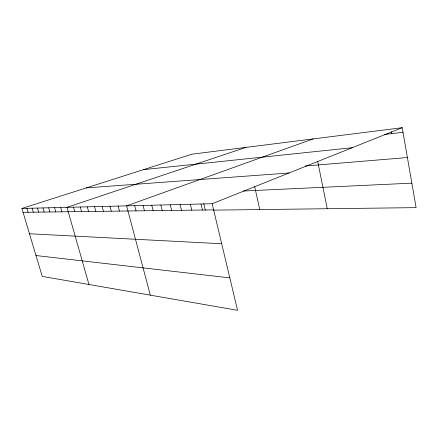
<?xml version="1.0" encoding="UTF-8"?>
<svg xmlns="http://www.w3.org/2000/svg" width="438" height="438" viewBox="0 0 438 438"><rect width="100%" height="100%" fill="white"/><g stroke="black" fill="none" stroke-linecap="round" stroke-linejoin="round"><path stroke-width="0.66" d="M212.156 203.73L237.555 310.307L42.229 276.389L21.9 208.455L212.156 203.73L402.221 127.693L416.1 207.634L213.498 210.136M313.154 138.917L126.598 205.855L150.327 295.157M245.888 147.392L66.976 207.338L88.958 284.503M21.9 208.455L191.866 154.203L402.221 127.693M384.444 134.482L403.009 132.265M143.505 169.637L352.179 147.715M305.237 166.018L407.4 157.532M86.297 187.902L289.009 172.988M243.495 191.017L411.851 183.155M23.061 212.326L213.624 209.879M29.472 233.761L221.694 243.747M35.993 255.54L229.83 277.884M26.926 208.329L28.092 212.26M32.105 208.203L33.288 212.195M37.454 208.066L38.648 212.123M42.973 207.93L44.183 212.052M48.678 207.793L49.894 211.981M54.575 207.645L55.801 211.904M60.668 207.492L61.911 211.828M73.507 207.174L74.778 211.663M80.274 207.004L81.556 211.576M87.288 206.829L88.58 211.483M94.564 206.648L95.873 211.39M102.114 206.462L103.434 211.291M109.96 206.271L111.296 211.193M118.112 206.068L119.464 211.089M134.674 205.657L136.048 210.875M143.062 205.449L144.447 210.766M151.772 205.23L153.169 210.651M160.834 205.006L162.241 210.536M170.262 204.77L171.685 210.415M180.084 204.53L181.518 210.289M190.322 204.272L191.767 210.158M201.004 204.009L202.46 210.021M203.774 203.621L205.367 210.24M254.626 186.478L259.783 209.567M317.758 161.699L327.257 208.734M391.523 131.668L391.868 133.595"/></g></svg>
